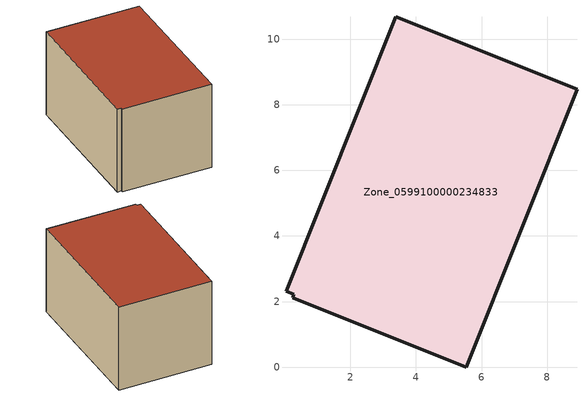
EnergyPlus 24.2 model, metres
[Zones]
Zone_0599100000234833
 floor ground (C_G): 0.28,2.23 0.04,2.32 3.38,10.68 8.91,8.47 5.54,0 0.24,2.12 z0
 wall outside (C_F): 8.91,8.47 3.38,10.68 0.04,2.32 0.28,2.23 0.24,2.12 5.54,0 8.91,8.47 z0:5.64
 roof outside (C_R): 0.04,2.32 0.28,2.23 0.24,2.12 5.54,0 8.91,8.47 3.38,10.68 z5.64
[BUILDING]
Pand.0599100000234833: North Axis=0; Terrain=City; Loads Convergence Tolerance Value=0.04; Temperature Convergence Tolerance Value=0.4; Solar Distribution=FullExterior; Maximum Number of Warmup Days=25; Minimum Number of Warmup Days=1
[Site:Location]
Rotterdam.The.Hague.AP_ZH_NLD Design_Conditions: Latitude=51.96; Longitude=4.45; Time Zone=1; Elevation=-4.5
[SITE:GROUNDTEMPERATURE:BUILDINGSURFACE]
18, 18, 18, 18, 18, 18, 18, 18, 18, 18, 18, 18
[MATERIAL] Thermal Absorptance=0.9; Solar Absorptance=0.7; Visible Absorptance=0.7
Name | Roughness | Thickness | Conductivity | Density | Specific Heat
G.TC.1975-1991 | MediumSmooth | 0.15 | 0.288461 | 540 | 1210
F.TC.1975-1991 | Rough | 0.3 | 0.230769 | 1920 | 840
R.TC.1975-1991 | MediumRough | 0.2 | 0.153846 | 1500 | 1000
[CONSTRUCTION]
C_G: G.TC.1975-1991
C_F: F.TC.1975-1991
C_R: R.TC.1975-1991
[ZONE]
Zone_0599100000234833: Type=1; Multiplier=1; Ceiling Height=Autocalculate; Volume=Autocalculate; Floor Area=autocalculate; Part of Total Floor Area=Yes
[ZONEINFILTRATION:DESIGNFLOWRATE]
Infil_Zone_0599100000234833: Zone or ZoneList or Space or SpaceList=Zone_0599100000234833; Schedule=AlwaysOn; Design Flow Rate Calculation Method=Flow/Area; Flow Rate per Floor Area=0.003; Constant Term Coefficient=1; Temperature Term Coefficient=0; Velocity Term Coefficient=0; Velocity Squared Term Coefficient=0
[HVACTEMPLATE:ZONE:IDEALLOADSAIRSYSTEM]
Zone_0599100000234833: Maximum Heating Supply Air Temperature=50; Minimum Cooling Supply Air Temperature=13; Maximum Heating Supply Air Humidity Ratio=0.0156; Minimum Cooling Supply Air Humidity Ratio=0.0077; Heating Limit=NoLimit; Cooling Limit=NoLimit; Dehumidification Control Type=ConstantSensibleHeatRatio; Cooling Sensible Heat Ratio=0.7; Dehumidification Setpoint=60; Humidification Control Type=None; Humidification Setpoint=30; Outdoor Air Method=None; Outdoor Air Flow Rate per Person=0.00944; Outdoor Air Flow Rate per Zone Floor Area=0; Outdoor Air Flow Rate per Zone=0; Demand Controlled Ventilation Type=None; Outdoor Air Economizer Type=NoEconomizer; Heat Recovery Type=None; Sensible Heat Recovery Effectiveness=0.7; Latent Heat Recovery Effectiveness=0.65
[ZONECONTROL:THERMOSTAT]
ThermostatControl_Zone_0599100000234833: Zone or ZoneList=Zone_0599100000234833; Control Type Schedule=DualSetpointControlType; Control 1=Thermostat_Zone_0599100000234833; Temperature Difference Between Cutout And Setpoint=0
[THERMOSTATSETPOINT:DUALSETPOINT]
Thermostat_Zone_0599100000234833: Heating Setpoint Temperature Schedule=HeatingSetpoint_Zone_0599100000234833; Cooling Setpoint Temperature Schedule=CoolingSetpoint_Zone_0599100000234833
[SCHEDULE:COMPACT]
HeatingSetpoint_Zone_0599100000234833: Through: 12/31, For: AllDays, Until: 24:00, 21
CoolingSetpoint_Zone_0599100000234833: Through: 12/31, For: AllDays, Until: 24:00, 24
DualSetpointControlType: Through: 12/31, For: AllDays, Until: 24:00, 4
AlwaysOn: Through: 12/31, For: AllDays, Until: 24:00, 1
